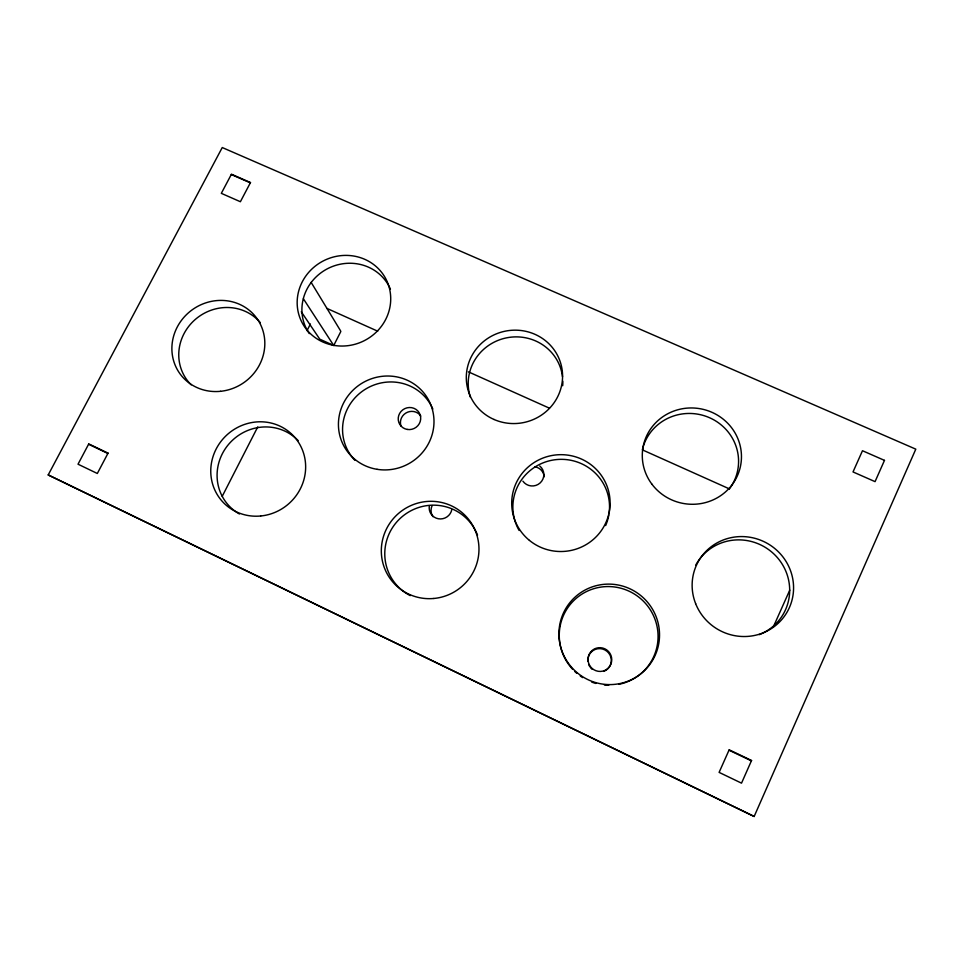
<?xml version="1.0" encoding="UTF-8"?>
<svg xmlns="http://www.w3.org/2000/svg" width="964" height="964" viewBox="0 0 964 964"><rect width="100%" height="100%" fill="white"/><g stroke="black" fill="none" stroke-linecap="round" stroke-linejoin="round"><path stroke-width="1.45" d="M754.161 816.46L915.8 449.152L222.25 147.54L48.2 474.939L754.161 816.46L48.2 474.939M773.188 627.239L789.757 590.149M301.274 311.758L319.783 339.183L333.725 345.486L340.774 331.616M222.214 496.339L257.774 426.871M306.998 330.688L310.42 324M231.276 174.52L250.327 182.859M326.856 308.384L377.695 331.182M468.384 371.839L549.456 408.194M642.88 450.092L729.447 488.905M88.592 444.247L107.872 453.466M729.001 750.173L751.39 760.873M303.395 298.768L333.725 345.486M311.119 282.344L340.654 330.965M695.634 565.326A50.164 48.73 30.2 0 1 776.442 556.553A50.164 48.73 30.2 0 1 759.234 634.674M572.652 669.317A49.658 49.116 42.2 0 1 579.533 595.728A49.658 49.116 42.2 0 1 651.869 612.441A49.658 49.116 42.2 0 1 627.094 681.897M625.744 682.404A49.658 49.116 42.2 0 1 618.792 684.32M608.754 685.259A49.658 49.116 42.2 0 1 604.404 685.03M595.897 683.452A49.658 49.116 42.2 0 1 591.739 682.09M582.678 677.608A49.658 49.116 42.2 0 1 580.256 675.981M576.834 673.318A49.658 49.116 42.2 0 1 574.689 671.39M562.831 381.178A47.393 45.85 -13.5 0 1 562.687 385.721M470.36 397.156A47.393 45.85 -13.5 0 1 505.642 338.039A47.393 45.85 -13.5 0 1 562.506 376.707M642.349 449.766A48.766 47.284 11.3 0 1 709.829 417.846A48.766 47.284 11.3 0 1 729.459 488.832M608.838 514.909A48.345 47.598 -4 0 1 605.633 525.573M519.138 530.489A48.345 47.598 -4 0 1 516.126 524.223M515.632 522.934A48.345 47.598 -4 0 1 556.397 459.587A48.345 47.598 -4 0 1 609.055 513.547M191.185 384.829A46.573 43.922 -35.6 0 1 194.595 320.06A46.573 43.922 -35.6 0 1 260.304 322.627M239.434 513.993A47.537 45.501 -41.9 0 1 227.733 445.404A47.537 45.501 -41.9 0 1 298.165 440.596M354.969 460.382A47.356 45.79 -29.9 0 1 364.163 389.998A47.356 45.79 -29.9 0 1 432.848 409.049M410.218 595.619A48.308 47.513 -40.5 0 1 400.964 517.692A48.308 47.513 -40.5 0 1 477.542 535.141M309.287 333.616A46.465 44.127 -26.6 0 1 326.543 269.233A46.465 44.127 -26.6 0 1 390.432 289.152M401 426.028A11.194 10.833 -27.3 0 1 420.762 415.942M539.78 466.022A11.496 11.279 -11.5 0 1 540.069 483A11.496 11.279 -11.5 0 1 522.898 481.169M534.936 466.781A11.351 11.134 -11.4 0 1 544.226 476.746M587.956 661.256A11.785 11.652 51.6 0 1 597.559 648.772A11.785 11.652 51.6 0 1 610.911 657.4A11.785 11.652 51.6 0 1 603.657 671.402M592.113 669.269A11.785 11.652 51.6 0 1 590.667 667.799M590.04 666.992A11.785 11.652 51.6 0 1 588.63 664.256M451.827 509.57A11.496 11.267 -31.7 0 1 438.427 518.777A11.496 11.267 -31.7 0 1 429.39 505.642M432.944 516.68A11.351 11.122 -31.8 0 1 432.173 505.546M751.559 760.488L741.521 783.154L719.108 772.381L729.17 749.799L751.559 760.488M884.482 460.37L875.059 481.639L853.019 471.938L862.479 450.73L884.482 460.37M108.052 453.128L97.328 473.481L78.024 464.202L88.76 443.91L108.052 453.128M250.495 182.533L240.385 201.729L221.322 193.342L231.444 174.207L250.495 182.533M377.081 469.311A48.188 46.549 -29.8 0 0 431.402 406.386A48.188 46.549 -29.8 0 0 350.161 393.216A48.188 46.549 -29.8 0 0 377.081 469.311M695.634 603.621A51.092 49.61 29.9 0 0 782.515 618.695A51.092 49.61 29.9 0 0 750.414 537.334A51.092 49.61 29.9 0 0 695.634 603.621M559.132 638.493A50.562 50.008 41.6 0 0 638.337 675.656A50.562 50.008 41.6 0 0 630.215 588.92A50.562 50.008 41.6 0 0 559.132 638.493M494.026 419.473A48.236 46.621 -13.6 0 0 562.398 372.14A48.236 46.621 -13.6 0 0 486.868 338.991A48.236 46.621 -13.6 0 0 494.026 419.473M651.821 484.061A49.658 48.116 11.1 0 0 737.231 476.132A49.658 48.116 11.1 0 0 686.573 408.17A49.658 48.116 11.1 0 0 651.821 484.061M529.429 540.394A49.212 48.429 -4.3 0 0 609.393 511.197A49.212 48.429 -4.3 0 0 543.889 457.695A49.212 48.429 -4.3 0 0 529.429 540.394M260.678 515.993A48.369 46.26 -41.8 0 0 297.997 441.56A48.369 46.26 -41.8 0 0 215.936 449.441A48.369 46.26 -41.8 0 0 260.678 515.993M220.527 391.312A47.369 44.621 -35.5 0 0 257.472 319.253A47.369 44.621 -35.5 0 0 177.075 327.374A47.369 44.621 -35.5 0 0 220.527 391.312M433.812 598.475A49.176 48.333 -40.2 0 0 470.48 521.873A49.176 48.333 -40.2 0 0 386.142 529.634A49.176 48.333 -40.2 0 0 433.812 598.475M334.725 345.498A47.26 44.838 -26.6 0 0 388.263 284.416A47.26 44.838 -26.6 0 0 308.817 272.234A47.26 44.838 -26.6 0 0 334.725 345.498M588.088 660.509A11.942 11.809 51.4 0 0 606.742 669.341A11.942 11.809 51.4 0 0 604.874 648.82A11.942 11.809 51.4 0 0 588.088 660.509M407.29 429.438A11.327 10.966 -27.2 0 0 420.111 414.701A11.327 10.966 -27.2 0 0 400.988 411.508A11.327 10.966 -27.2 0 0 407.29 429.438"/></g></svg>
